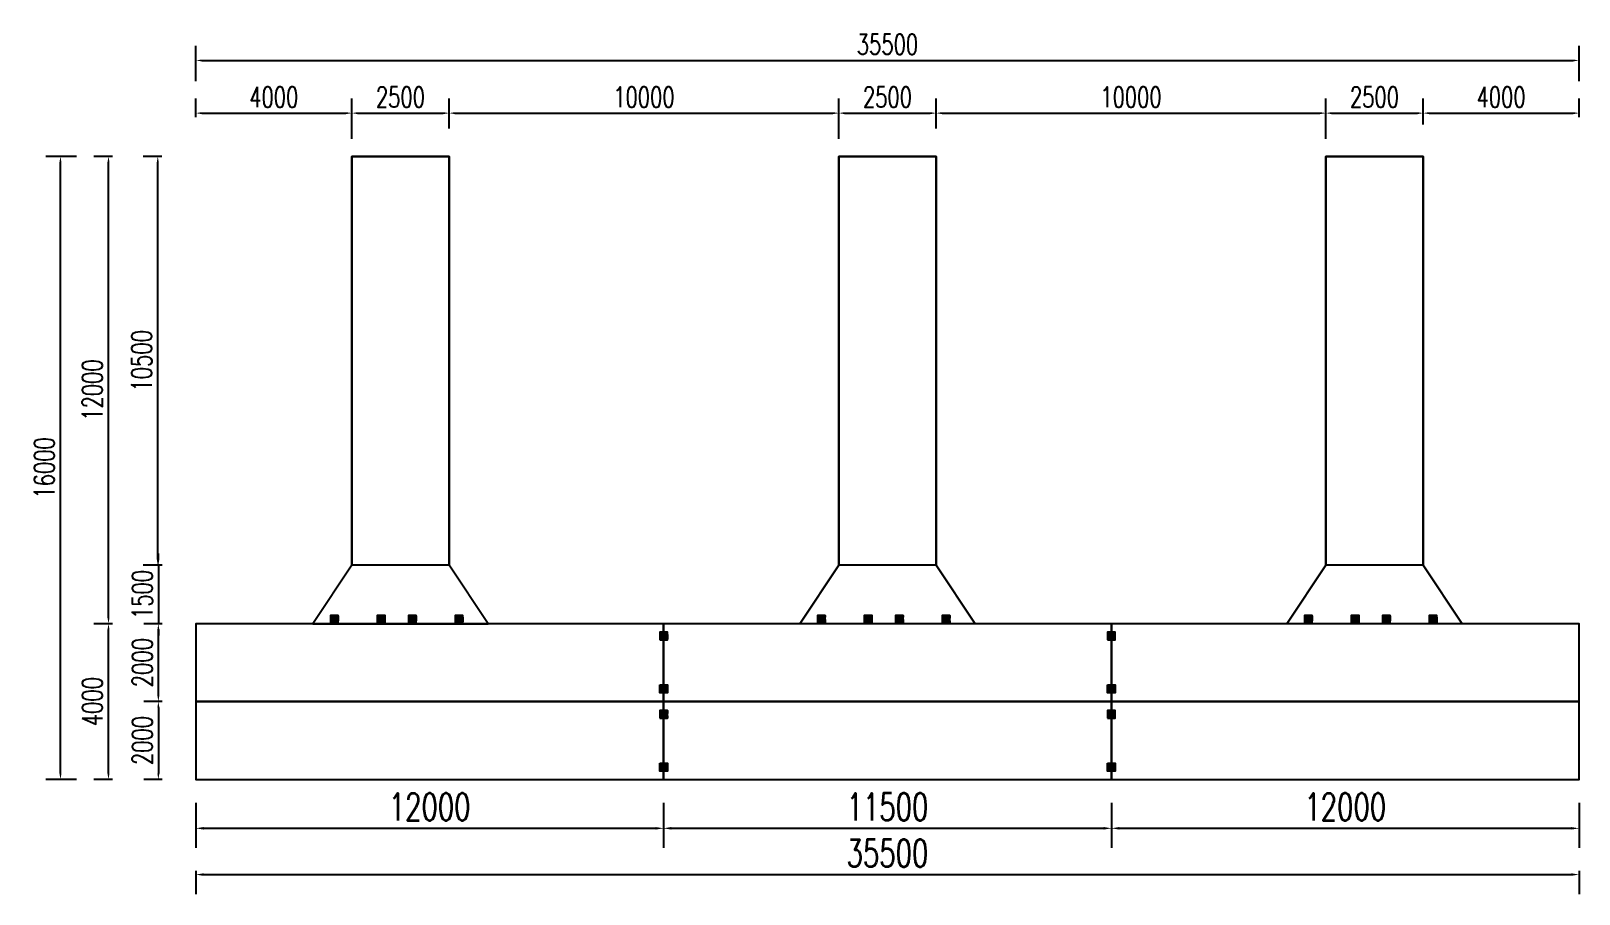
# Model space of a CAD drawing. Extents: x -18540 to 926017, y -610001 to -56924.
# Drawn here: x 172917 to 212650, y -232570 to -210408 of the extents above; entities that cross this region are included whole.
import ezdxf

# ---------------------------------------------------------------- set-up
doc = ezdxf.new("R2010")
doc.units = 0
doc.header["$LTSCALE"] = 10
doc.header["$MEASUREMENT"] = 0
for name, color, linetype in [('W-_ANTICOLLISION防撞措施', 6, 'Continuous'), ('W-ALUMINUM_FRAME铝架', 30, 'Continuous'), ('W-FLOAT_BOWL浮筒', 253, 'Continuous'), ('W-STEEL_FRAME钢架', 3, 'Continuous'), ('塑木板', 32, 'Continuous')]:
    doc.layers.add(name, color=color, linetype=linetype)
doc.styles.add('STANDARD_T3', font='simplex.shx', dxfattribs={"width": 0.7, "bigfont": 'gbcbig.shx'})
doc.dimstyles.new('W&&150', dxfattribs={"dimtxt": 525, "dimasz": 150, "dimexe": 375, "dimexo": 450, "dimgap": 150, "dimtad": 1, "dimdec": 0, "dimzin": 0, "dimdsep": 46, "dimtxsty": 'STANDARD_T3', "dimcen": 0.09, "dimclrd": 1, "dimclre": 1, "dimclrt": 7, "dimazin": 2, "dimtfac": 1, "dimtdec": 0, "dimtix": 1, "dimtmove": 2, "dimatfit": 3, "dimfxl": 100, "dimtolj": 1, "dimtzin": 0, "dimarcsym": 0})
doc.dimstyles.new('W&&200', dxfattribs={"dimtxt": 700, "dimasz": 200, "dimexe": 500, "dimexo": 600, "dimgap": 200, "dimtad": 1, "dimdec": 0, "dimzin": 0, "dimdsep": 46, "dimtxsty": 'STANDARD_T3', "dimcen": 0.09, "dimclrd": 1, "dimclre": 1, "dimclrt": 7, "dimazin": 2, "dimtfac": 1, "dimtdec": 0, "dimtix": 1, "dimtmove": 2, "dimatfit": 3, "dimfxl": 100, "dimtolj": 1, "dimtzin": 0, "dimarcsym": 0})

# ---------------------------------------------------------------- blocks, each defined once
blk = doc.blocks.new('*D1112')
at = {"layer": 'Defpoints', "color": 0, "transparency": 16777216}
for p in [(177150, -229628), (212650, -229628), (212650, -232070)]:
    blk.add_point(p, dxfattribs=at)
at = {"layer": 'W-ALUMINUM_FRAME铝架', "color": 1, "lineweight": -2, "transparency": 16777216}
for p, q in [((177150, -231970), (177150, -232570)), ((212650, -231970), (212650, -232570)), ((177350, -232070), (212450, -232070))]:
    blk.add_line(p, q, dxfattribs=at)
at = {"layer": 'W-ALUMINUM_FRAME铝架', "color": 1, "transparency": 16777216}
for points in [[(177350, -232037), (177350, -232103), (177150, -232070)], [(212450, -232037), (212450, -232103), (212650, -232070)]]:
    blk.add_solid(points, dxfattribs=at)
at = {"layer": 'W-ALUMINUM_FRAME铝架', "color": 7, "transparency": 16777216, "insert": (194900, -231520), "char_height": 700, "attachment_point": 5, "style": 'STANDARD_T3'}
blk.add_mtext('\\A1;35500', dxfattribs=at)
blk = doc.blocks.new('*D1118')
at = {"layer": 'Defpoints', "color": 0, "transparency": 16777216}
for p in [(176187, -225628), (177150, -225628), (177150, -227628)]:
    blk.add_point(p, dxfattribs=at)
at = {"layer": 'W-FLOAT_BOWL浮筒', "color": 1, "lineweight": -2, "transparency": 16777216}
for p, q in [((176287, -225628), (175812, -225628)), ((176187, -227478), (176187, -225778)), ((176287, -227628), (175812, -227628))]:
    blk.add_line(p, q, dxfattribs=at)
at = {"layer": 'W-FLOAT_BOWL浮筒', "color": 1, "transparency": 16777216}
for points in [[(176162, -225778), (176212, -225778), (176187, -225628)], [(176162, -227478), (176212, -227478), (176187, -227628)]]:
    blk.add_solid(points, dxfattribs=at)
at = {"layer": 'W-FLOAT_BOWL浮筒', "color": 7, "transparency": 16777216, "insert": (175774, -226628), "char_height": 525, "attachment_point": 5, "rotation": 90, "style": 'STANDARD_T3'}
blk.add_mtext('\\A1;2000', dxfattribs=at)
blk = doc.blocks.new('*D1113')
at = {"layer": 'Defpoints', "color": 0, "transparency": 16777216}
for p in [(181150, -212518), (181150, -213363), (177150, -225262)]:
    blk.add_point(p, dxfattribs=at)
at = {"layer": 'W-FLOAT_BOWL浮筒', "color": 1, "lineweight": -2, "transparency": 16777216}
for p, q in [((177150, -212618), (177150, -212143)), ((181150, -212618), (181150, -212143)), ((177300, -212518), (181000, -212518))]:
    blk.add_line(p, q, dxfattribs=at)
at = {"layer": 'W-FLOAT_BOWL浮筒', "color": 1, "transparency": 16777216}
for points in [[(177300, -212493), (177300, -212543), (177150, -212518)], [(181000, -212493), (181000, -212543), (181150, -212518)]]:
    blk.add_solid(points, dxfattribs=at)
at = {"layer": 'W-FLOAT_BOWL浮筒', "color": 7, "transparency": 16777216, "insert": (179150, -212106), "char_height": 525, "attachment_point": 5, "style": 'STANDARD_T3'}
blk.add_mtext('\\A1;4000', dxfattribs=at)
blk = doc.blocks.new('*D1114')
at = {"layer": 'Defpoints', "color": 0, "transparency": 16777216}
for p in [(193650, -212518), (193650, -212963), (183650, -213363)]:
    blk.add_point(p, dxfattribs=at)
at = {"layer": 'W-FLOAT_BOWL浮筒', "color": 1, "lineweight": -2, "transparency": 16777216}
for p, q in [((183650, -212913), (183650, -212143)), ((193650, -212513), (193650, -212143)), ((183800, -212518), (193500, -212518))]:
    blk.add_line(p, q, dxfattribs=at)
at = {"layer": 'W-FLOAT_BOWL浮筒', "color": 1, "transparency": 16777216}
for points in [[(183800, -212493), (183800, -212543), (183650, -212518)], [(193500, -212493), (193500, -212543), (193650, -212518)]]:
    blk.add_solid(points, dxfattribs=at)
at = {"layer": 'W-FLOAT_BOWL浮筒', "color": 7, "transparency": 16777216, "insert": (188650, -212106), "char_height": 525, "attachment_point": 5, "style": 'STANDARD_T3'}
blk.add_mtext('\\A1;10000', dxfattribs=at)
blk = doc.blocks.new('*D1115')
at = {"layer": 'Defpoints', "color": 0, "transparency": 16777216}
for p in [(206150, -212518), (196150, -213363), (206150, -213363)]:
    blk.add_point(p, dxfattribs=at)
at = {"layer": 'W-FLOAT_BOWL浮筒', "color": 1, "lineweight": -2, "transparency": 16777216}
for p, q in [((196150, -212913), (196150, -212143)), ((206150, -212913), (206150, -212143)), ((196300, -212518), (206000, -212518))]:
    blk.add_line(p, q, dxfattribs=at)
at = {"layer": 'W-FLOAT_BOWL浮筒', "color": 1, "transparency": 16777216}
for points in [[(196300, -212493), (196300, -212543), (196150, -212518)], [(206000, -212493), (206000, -212543), (206150, -212518)]]:
    blk.add_solid(points, dxfattribs=at)
at = {"layer": 'W-FLOAT_BOWL浮筒', "color": 7, "transparency": 16777216, "insert": (201150, -212106), "char_height": 525, "attachment_point": 5, "style": 'STANDARD_T3'}
blk.add_mtext('\\A1;10000', dxfattribs=at)
blk = doc.blocks.new('*D1116')
at = {"layer": 'Defpoints', "color": 0, "transparency": 16777216}
for p in [(212650, -212518), (208650, -213363), (212650, -225262)]:
    blk.add_point(p, dxfattribs=at)
at = {"layer": 'W-FLOAT_BOWL浮筒', "color": 1, "lineweight": -2, "transparency": 16777216}
for p, q in [((208650, -212618), (208650, -212143)), ((212650, -212618), (212650, -212143)), ((208800, -212518), (212500, -212518))]:
    blk.add_line(p, q, dxfattribs=at)
at = {"layer": 'W-FLOAT_BOWL浮筒', "color": 1, "transparency": 16777216}
for points in [[(208800, -212493), (208800, -212543), (208650, -212518)], [(212500, -212493), (212500, -212543), (212650, -212518)]]:
    blk.add_solid(points, dxfattribs=at)
at = {"layer": 'W-FLOAT_BOWL浮筒', "color": 7, "transparency": 16777216, "insert": (210650, -212106), "char_height": 525, "attachment_point": 5, "style": 'STANDARD_T3'}
blk.add_mtext('\\A1;4000', dxfattribs=at)
blk = doc.blocks.new('*D1119')
at = {"layer": 'Defpoints', "color": 0, "transparency": 16777216}
for p in [(183650, -212518), (183650, -213262), (181150, -213628)]:
    blk.add_point(p, dxfattribs=at)
at = {"layer": 'W-FLOAT_BOWL浮筒', "color": 1, "lineweight": -2, "transparency": 16777216}
for p, q in [((181150, -213178), (181150, -212143)), ((183650, -212812), (183650, -212143)), ((181300, -212518), (183500, -212518))]:
    blk.add_line(p, q, dxfattribs=at)
at = {"layer": 'W-FLOAT_BOWL浮筒', "color": 1, "transparency": 16777216}
for points in [[(181300, -212493), (181300, -212543), (181150, -212518)], [(183500, -212493), (183500, -212543), (183650, -212518)]]:
    blk.add_solid(points, dxfattribs=at)
at = {"layer": 'W-FLOAT_BOWL浮筒', "color": 7, "transparency": 16777216, "insert": (182400, -212106), "char_height": 525, "attachment_point": 5, "style": 'STANDARD_T3'}
blk.add_mtext('\\A1;2500', dxfattribs=at)
blk = doc.blocks.new('*D1120')
at = {"layer": 'Defpoints', "color": 0, "transparency": 16777216}
for p in [(196150, -212518), (196150, -213262), (193650, -213628)]:
    blk.add_point(p, dxfattribs=at)
at = {"layer": 'W-FLOAT_BOWL浮筒', "color": 1, "lineweight": -2, "transparency": 16777216}
for p, q in [((193650, -213178), (193650, -212143)), ((196150, -212812), (196150, -212143)), ((193800, -212518), (196000, -212518))]:
    blk.add_line(p, q, dxfattribs=at)
at = {"layer": 'W-FLOAT_BOWL浮筒', "color": 1, "transparency": 16777216}
for points in [[(193800, -212493), (193800, -212543), (193650, -212518)], [(196000, -212493), (196000, -212543), (196150, -212518)]]:
    blk.add_solid(points, dxfattribs=at)
at = {"layer": 'W-FLOAT_BOWL浮筒', "color": 7, "transparency": 16777216, "insert": (194900, -212106), "char_height": 525, "attachment_point": 5, "style": 'STANDARD_T3'}
blk.add_mtext('\\A1;2500', dxfattribs=at)
blk = doc.blocks.new('*D1121')
at = {"layer": 'Defpoints', "color": 0, "transparency": 16777216}
for p in [(208650, -212518), (208650, -213262), (206150, -213628)]:
    blk.add_point(p, dxfattribs=at)
at = {"layer": 'W-FLOAT_BOWL浮筒', "color": 1, "lineweight": -2, "transparency": 16777216}
for p, q in [((206150, -213178), (206150, -212143)), ((208650, -212812), (208650, -212143)), ((206300, -212518), (208500, -212518))]:
    blk.add_line(p, q, dxfattribs=at)
at = {"layer": 'W-FLOAT_BOWL浮筒', "color": 1, "transparency": 16777216}
for points in [[(206300, -212493), (206300, -212543), (206150, -212518)], [(208500, -212493), (208500, -212543), (208650, -212518)]]:
    blk.add_solid(points, dxfattribs=at)
at = {"layer": 'W-FLOAT_BOWL浮筒', "color": 7, "transparency": 16777216, "insert": (207400, -212106), "char_height": 525, "attachment_point": 5, "style": 'STANDARD_T3'}
blk.add_mtext('\\A1;2500', dxfattribs=at)
blk = doc.blocks.new('*D1117')
at = {"layer": 'Defpoints', "color": 0, "transparency": 16777216}
for p in [(176172, -213628), (181150, -213628), (181150, -224128)]:
    blk.add_point(p, dxfattribs=at)
at = {"layer": 'W-FLOAT_BOWL浮筒', "color": 1, "lineweight": -2, "transparency": 16777216}
for p, q in [((176272, -213628), (175797, -213628)), ((176172, -223978), (176172, -213778)), ((176272, -224128), (175797, -224128))]:
    blk.add_line(p, q, dxfattribs=at)
at = {"layer": 'W-FLOAT_BOWL浮筒', "color": 1, "transparency": 16777216}
for points in [[(176147, -213778), (176197, -213778), (176172, -213628)], [(176147, -223978), (176197, -223978), (176172, -224128)]]:
    blk.add_solid(points, dxfattribs=at)
at = {"layer": 'W-FLOAT_BOWL浮筒', "color": 7, "transparency": 16777216, "insert": (175759, -218878), "char_height": 525, "attachment_point": 5, "rotation": 90, "style": 'STANDARD_T3'}
blk.add_mtext('\\A1;10500', dxfattribs=at)
blk = doc.blocks.new('*D1122')
at = {"layer": 'Defpoints', "color": 0, "transparency": 16777216}
for p in [(177150, -227628), (176187, -229628), (177150, -229628)]:
    blk.add_point(p, dxfattribs=at)
at = {"layer": 'W-FLOAT_BOWL浮筒', "color": 1, "lineweight": -2, "transparency": 16777216}
for p, q in [((176287, -227628), (175812, -227628)), ((176187, -227778), (176187, -229478)), ((176287, -229628), (175812, -229628))]:
    blk.add_line(p, q, dxfattribs=at)
at = {"layer": 'W-FLOAT_BOWL浮筒', "color": 1, "transparency": 16777216}
for points in [[(176162, -227778), (176212, -227778), (176187, -227628)], [(176162, -229478), (176212, -229478), (176187, -229628)]]:
    blk.add_solid(points, dxfattribs=at)
at = {"layer": 'W-FLOAT_BOWL浮筒', "color": 7, "transparency": 16777216, "insert": (175774, -228628), "char_height": 525, "attachment_point": 5, "rotation": 90, "style": 'STANDARD_T3'}
blk.add_mtext('\\A1;2000', dxfattribs=at)
blk = doc.blocks.new('*D1123')
at = {"layer": 'Defpoints', "color": 0, "transparency": 16777216}
for p in [(174907, -225628), (176150, -225628), (177150, -229628)]:
    blk.add_point(p, dxfattribs=at)
at = {"layer": 'W-STEEL_FRAME钢架', "color": 1, "lineweight": -2, "transparency": 16777216}
for p, q in [((175007, -225628), (174532, -225628)), ((174907, -229478), (174907, -225778)), ((175007, -229628), (174532, -229628))]:
    blk.add_line(p, q, dxfattribs=at)
at = {"layer": 'W-STEEL_FRAME钢架', "color": 1, "transparency": 16777216}
for points in [[(174882, -225778), (174932, -225778), (174907, -225628)], [(174882, -229478), (174932, -229478), (174907, -229628)]]:
    blk.add_solid(points, dxfattribs=at)
at = {"layer": 'W-STEEL_FRAME钢架', "color": 7, "transparency": 16777216, "insert": (174494, -227628), "char_height": 525, "attachment_point": 5, "rotation": 90, "style": 'STANDARD_T3'}
blk.add_mtext('\\A1;4000', dxfattribs=at)
blk = doc.blocks.new('*D1124')
at = {"layer": 'Defpoints', "color": 0, "transparency": 16777216}
for p in [(177150, -229628), (189150, -229628), (189150, -230882)]:
    blk.add_point(p, dxfattribs=at)
at = {"layer": 'W-STEEL_FRAME钢架', "color": 1, "lineweight": -2, "transparency": 16777216}
for p, q in [((177150, -230228), (177150, -231382)), ((189150, -230228), (189150, -231382)), ((177350, -230882), (188950, -230882))]:
    blk.add_line(p, q, dxfattribs=at)
at = {"layer": 'W-STEEL_FRAME钢架', "color": 1, "transparency": 16777216}
for points in [[(177350, -230849), (177350, -230915), (177150, -230882)], [(188950, -230849), (188950, -230915), (189150, -230882)]]:
    blk.add_solid(points, dxfattribs=at)
at = {"layer": 'W-STEEL_FRAME钢架', "color": 7, "transparency": 16777216, "insert": (183150, -230332), "char_height": 700, "attachment_point": 5, "style": 'STANDARD_T3'}
blk.add_mtext('\\A1;12000', dxfattribs=at)
blk = doc.blocks.new('*D1125')
at = {"layer": 'Defpoints', "color": 0, "transparency": 16777216}
for p in [(189150, -229628), (200650, -229628), (200650, -230882)]:
    blk.add_point(p, dxfattribs=at)
at = {"layer": 'W-STEEL_FRAME钢架', "color": 1, "lineweight": -2, "transparency": 16777216}
for p, q in [((189150, -230228), (189150, -231382)), ((200650, -230228), (200650, -231382)), ((189350, -230882), (200450, -230882))]:
    blk.add_line(p, q, dxfattribs=at)
at = {"layer": 'W-STEEL_FRAME钢架', "color": 1, "transparency": 16777216}
for points in [[(189350, -230849), (189350, -230915), (189150, -230882)], [(200450, -230849), (200450, -230915), (200650, -230882)]]:
    blk.add_solid(points, dxfattribs=at)
at = {"layer": 'W-STEEL_FRAME钢架', "color": 7, "transparency": 16777216, "insert": (194900, -230332), "char_height": 700, "attachment_point": 5, "style": 'STANDARD_T3'}
blk.add_mtext('\\A1;11500', dxfattribs=at)
blk = doc.blocks.new('*D1126')
at = {"layer": 'Defpoints', "color": 0, "transparency": 16777216}
for p in [(200650, -229628), (212650, -229628), (212650, -230882)]:
    blk.add_point(p, dxfattribs=at)
at = {"layer": 'W-STEEL_FRAME钢架', "color": 1, "lineweight": -2, "transparency": 16777216}
for p, q in [((200650, -230228), (200650, -231382)), ((212650, -230228), (212650, -231382)), ((200850, -230882), (212450, -230882))]:
    blk.add_line(p, q, dxfattribs=at)
at = {"layer": 'W-STEEL_FRAME钢架', "color": 1, "transparency": 16777216}
for points in [[(200850, -230849), (200850, -230915), (200650, -230882)], [(212450, -230849), (212450, -230915), (212650, -230882)]]:
    blk.add_solid(points, dxfattribs=at)
at = {"layer": 'W-STEEL_FRAME钢架', "color": 7, "transparency": 16777216, "insert": (206650, -230332), "char_height": 700, "attachment_point": 5, "style": 'STANDARD_T3'}
blk.add_mtext('\\A1;12000', dxfattribs=at)
blk = doc.blocks.new('*D1127')
at = {"layer": 'Defpoints', "color": 0, "linetype": 'ByBlock', "transparency": 16777216}
for p in [(181150, -224128), (176187, -225628), (180150, -225628)]:
    blk.add_point(p, dxfattribs=at)
at = {"layer": 'W-_ANTICOLLISION防撞措施', "color": 1, "linetype": 'ByBlock', "lineweight": -2, "transparency": 16777216}
for p, q in [((176187, -223978), (176187, -223828)), ((176287, -224128), (175812, -224128)), ((176187, -224128), (176187, -225628)), ((176287, -225628), (175812, -225628)), ((176187, -225778), (176187, -225928))]:
    blk.add_line(p, q, dxfattribs=at)
at = {"layer": 'W-_ANTICOLLISION防撞措施', "color": 1, "linetype": 'ByBlock', "transparency": 16777216}
for points in [[(176162, -223978), (176212, -223978), (176187, -224128)], [(176162, -225778), (176212, -225778), (176187, -225628)]]:
    blk.add_solid(points, dxfattribs=at)
at = {"layer": 'W-_ANTICOLLISION防撞措施', "color": 7, "linetype": 'ByBlock', "transparency": 16777216, "insert": (175774, -224878), "char_height": 525, "attachment_point": 5, "rotation": 90, "style": 'STANDARD_T3'}
blk.add_mtext('\\A1;1500', dxfattribs=at)
blk = doc.blocks.new('*D1128')
at = {"layer": 'Defpoints', "color": 0, "linetype": 'ByBlock', "transparency": 16777216}
for p in [(174907, -213628), (181150, -213628), (176150, -225628)]:
    blk.add_point(p, dxfattribs=at)
at = {"layer": 'W-STEEL_FRAME钢架', "color": 1, "linetype": 'ByBlock', "lineweight": -2, "transparency": 16777216}
for p, q in [((175007, -213628), (174532, -213628)), ((174907, -225478), (174907, -213778)), ((175007, -225628), (174532, -225628))]:
    blk.add_line(p, q, dxfattribs=at)
at = {"layer": 'W-STEEL_FRAME钢架', "color": 1, "linetype": 'ByBlock', "transparency": 16777216}
for points in [[(174882, -213778), (174932, -213778), (174907, -213628)], [(174882, -225478), (174932, -225478), (174907, -225628)]]:
    blk.add_solid(points, dxfattribs=at)
at = {"layer": 'W-STEEL_FRAME钢架', "color": 7, "linetype": 'ByBlock', "transparency": 16777216, "insert": (174494, -219628), "char_height": 525, "attachment_point": 5, "rotation": 90, "style": 'STANDARD_T3'}
blk.add_mtext('\\A1;12000', dxfattribs=at)
blk = doc.blocks.new('*D2575')
at = {"layer": 'Defpoints', "color": 0, "transparency": 16777216}
for p in [(173674, -213628), (174532, -213628), (174532, -229628)]:
    blk.add_point(p, dxfattribs=at)
at = {"layer": 'W-FLOAT_BOWL浮筒', "color": 1, "lineweight": -2, "transparency": 16777216}
for p, q in [((174082, -213628), (173299, -213628)), ((173674, -229478), (173674, -213778)), ((174082, -229628), (173299, -229628))]:
    blk.add_line(p, q, dxfattribs=at)
at = {"layer": 'W-FLOAT_BOWL浮筒', "color": 1, "transparency": 16777216}
for points in [[(173649, -213778), (173699, -213778), (173674, -213628)], [(173649, -229478), (173699, -229478), (173674, -229628)]]:
    blk.add_solid(points, dxfattribs=at)
at = {"layer": 'W-FLOAT_BOWL浮筒', "color": 7, "transparency": 16777216, "insert": (173262, -221628), "char_height": 525, "attachment_point": 5, "rotation": 90, "style": 'STANDARD_T3'}
blk.add_mtext('\\A1;16000', dxfattribs=at)
blk = doc.blocks.new('*D2576')
at = {"layer": 'Defpoints', "color": 0, "transparency": 16777216}
for p in [(212650, -211165), (177150, -212143), (212650, -212143)]:
    blk.add_point(p, dxfattribs=at)
at = {"layer": 'W-FLOAT_BOWL浮筒', "color": 1, "lineweight": -2, "transparency": 16777216}
for p, q in [((177150, -211693), (177150, -210790)), ((212650, -211693), (212650, -210790)), ((177300, -211165), (212500, -211165))]:
    blk.add_line(p, q, dxfattribs=at)
at = {"layer": 'W-FLOAT_BOWL浮筒', "color": 1, "transparency": 16777216}
for points in [[(177300, -211140), (177300, -211190), (177150, -211165)], [(212500, -211140), (212500, -211190), (212650, -211165)]]:
    blk.add_solid(points, dxfattribs=at)
at = {"layer": 'W-FLOAT_BOWL浮筒', "color": 7, "transparency": 16777216, "insert": (194900, -210752), "char_height": 525, "attachment_point": 5, "style": 'STANDARD_T3'}
blk.add_mtext('\\A1;35500', dxfattribs=at)
blk = doc.blocks.new('01')
h = blk.add_hatch()
h.set_pattern_fill('HOUND', color=77, scale=5)
h.set_pattern_definition([(0, (0, 0), (31.75, 7.9375), [127, -63.5]), (90, (0, 0), (-7.9375, -31.75), [127, -63.5])])
h.paths.add_polyline_path([(50227, 12928), (50227, 12728), (50427, 12728), (50427, 12928)])
h.paths.add_polyline_path([(50382, 12893, -1), (50402, 12893, -1)], flags=16)
h.paths.add_polyline_path([(50252, 12893, -1), (50272, 12893, -1)], flags=16)
h.paths.add_polyline_path([(50402, 12763, -1), (50382, 12763, -1)], flags=16)
h.paths.add_polyline_path([(50272, 12763, -1), (50252, 12763, -1)], flags=16)
at = {"color": 251}
blk.add_lwpolyline([(50227, 12928), (50427, 12928), (50427, 12728), (50227, 12728)], close=True, dxfattribs=at)
at = {"color": 6}
for centre in [(50262, 12893), (50262, 12763), (50392, 12893), (50392, 12763)]:
    blk.add_circle(centre, 10, dxfattribs=at)

msp = doc.modelspace()

# ---------------------------------------------------------------- linework, layer by layer
at = {"layer": 'W-STEEL_FRAME钢架'}
for points in [[(183650.1, -213627.9), (181150.1, -213627.9), (181150.1, -224127.9), (180150.1, -225627.9), (177150.1, -225627.9), (177150.1, -229627.9), (212650.1, -229627.9), (212650.1, -225627.9), (209650.1, -225627.9), (208650.1, -224127.9), (208650.1, -213627.9), (206150.1, -213627.9), (206150.1, -224127.9), (205150.1, -225627.9), (197150.1, -225627.9), (196150.1, -224127.9), (196150.1, -213627.9), (193650.1, -213627.9), (193650.1, -224127.9), (192650.1, -225627.9), (184650.1, -225627.9), (183650.1, -224127.9)], [(181150.1, -224127.9), (181150.1, -213627.9), (183650.1, -213627.9), (183650.1, -224127.9)], [(192650.1, -225627.9), (193650.1, -224127.9), (193650.1, -213627.9), (196150.1, -213627.9), (196150.1, -224127.9), (197150.1, -225627.9)], [(193650.1, -224127.9), (193650.1, -213627.9), (196150.1, -213627.9), (196150.1, -224127.9)], [(205150.1, -225627.9), (206150.1, -224127.9), (206150.1, -213627.9), (208650.1, -213627.9), (208650.1, -224127.9), (209650.1, -225627.9)], [(206150.1, -224127.9), (206150.1, -213627.9), (208650.1, -213627.9), (208650.1, -224127.9)], [(180150.1, -225627.9), (184650.1, -225627.9), (183650.1, -224127.9), (181150.1, -224127.9)], [(177150.1, -227627.9), (189150.1, -227627.9), (189150.1, -225627.9), (177150.1, -225627.9)], [(189150.1, -227627.9), (200650.1, -227627.9), (200650.1, -225627.9), (189150.1, -225627.9)], [(200650.1, -227627.9), (212650.1, -227627.9), (212650.1, -225627.9), (200650.1, -225627.9)], [(177150.1, -229627.9), (189150.1, -229627.9), (189150.1, -227627.9), (177150.1, -227627.9)], [(189150.1, -229627.9), (200650.1, -229627.9), (200650.1, -227627.9), (189150.1, -227627.9)], [(200650.1, -229627.9), (212650.1, -229627.9), (212650.1, -227627.9), (200650.1, -227627.9)]]:
    msp.add_lwpolyline(points, close=True, dxfattribs=at)
at = {"layer": '塑木板', "color": 6}
for points in [[(180804.6, -225530.9), (180604.6, -225530.9), (180604.6, -225620.9), (180804.6, -225620.9)], [(182004.6, -225530.9), (181804.6, -225530.9), (181804.6, -225620.9), (182004.6, -225620.9)], [(182804.6, -225530.9), (182604.6, -225530.9), (182604.6, -225620.9), (182804.6, -225620.9)], [(184004.6, -225530.9), (183804.6, -225530.9), (183804.6, -225620.9), (184004.6, -225620.9)], [(193304.6, -225530.9), (193104.6, -225530.9), (193104.6, -225620.9), (193304.6, -225620.9)], [(194504.6, -225530.9), (194304.6, -225530.9), (194304.6, -225620.9), (194504.6, -225620.9)], [(195304.6, -225530.9), (195104.6, -225530.9), (195104.6, -225620.9), (195304.6, -225620.9)], [(196504.6, -225530.9), (196304.6, -225530.9), (196304.6, -225620.9), (196504.6, -225620.9)], [(205804.6, -225530.9), (205604.6, -225530.9), (205604.6, -225620.9), (205804.6, -225620.9)], [(207004.6, -225530.9), (206804.6, -225530.9), (206804.6, -225620.9), (207004.6, -225620.9)], [(207804.6, -225530.9), (207604.6, -225530.9), (207604.6, -225620.9), (207804.6, -225620.9)], [(209004.6, -225530.9), (208804.6, -225530.9), (208804.6, -225620.9), (209004.6, -225620.9)]]:
    msp.add_lwpolyline(points, close=True, dxfattribs=at)

# ---------------------------------------------------------------- block references
at = {"color": 4, "xscale": -1, "rotation": 180}
for p in [(130377.4, -212693.1), (131577.4, -212693.1), (132377.4, -212693.1), (133577.4, -212693.1), (142877.4, -212693.1), (144077.4, -212693.1), (144877.4, -212693.1), (146077.4, -212693.1), (155377.4, -212693.1), (156577.4, -212693.1), (157377.4, -212693.1), (158577.4, -212693.1), (138827.5, -213114.6), (150317.9, -213114.6), (138827.5, -215128.1), (150317.9, -215128.1)]:
    msp.add_blockref('01', p, dxfattribs=at)
at = {"color": 4}
for p in [(138827.5, -240127.8), (150317.9, -240127.8), (138827.5, -242141.3), (150317.9, -242141.3)]:
    msp.add_blockref('01', p, dxfattribs=at)

# ---------------------------------------------------------------- dimensions: what is measured, and where the dimension line sits
at = {"layer": 'W-_ANTICOLLISION防撞措施', "color": 0, "linetype": 'ByBlock'}
dim = msp.add_linear_dim(base=(176186.7, -225627.9), p1=(181150.1, -224127.9), p2=(180150.1, -225627.9), angle=90, dimstyle='W&&150', override={"dimfxlon": 1}, dxfattribs=at)
dim.commit()
dim.dimension.update_dxf_attribs({"geometry": '*D1127', "text_midpoint": (175774.2, -224877.9)})
at = {"layer": 'W-ALUMINUM_FRAME铝架'}
dim = msp.add_linear_dim(base=(212650.1, -232070.1), p1=(177150.1, -229627.9), p2=(212650.1, -229627.9), dimstyle='W&&200', override={"dimfxlon": 1}, dxfattribs=at)
dim.commit()
dim.dimension.update_dxf_attribs({"geometry": '*D1112', "text_midpoint": (194900.1, -231520.1)})
at = {"layer": 'W-FLOAT_BOWL浮筒'}
for base, p1, p2, picture, middle in [((212650.1, -211164.6), (177150.1, -212143.4), (212650.1, -212143.4), '*D2576', (194900.1, -210752.1)), ((183650.1, -212518.4), (181150.1, -213627.9), (183650.1, -213262), '*D1119', (182400.1, -212105.9)), ((193650.1, -212518.4), (183650.1, -213363.3), (193650.1, -212963.3), '*D1114', (188650.1, -212105.9)), ((196150.1, -212518.4), (193650.1, -213627.9), (196150.1, -213262), '*D1120', (194900.1, -212105.9)), ((206150.1, -212518.4), (196150.1, -213363.3), (206150.1, -213363.3), '*D1115', (201150.1, -212105.9)), ((208650.1, -212518.4), (206150.1, -213627.9), (208650.1, -213262), '*D1121', (207400.1, -212105.9))]:
    dim = msp.add_linear_dim(base=base, p1=p1, p2=p2, dimstyle='W&&150', dxfattribs=at)
    dim.commit()
    dim.dimension.update_dxf_attribs({"geometry": picture, "text_midpoint": middle})
for base, p1, p2, picture, middle in [((181150.1, -212518.4), (177150.1, -225262), (181150.1, -213363.3), '*D1113', (179150.1, -212105.9)), ((212650.1, -212518.4), (208650.1, -213363.3), (212650.1, -225262), '*D1116', (210650.1, -212105.9))]:
    dim = msp.add_linear_dim(base=base, p1=p1, p2=p2, dimstyle='W&&150', override={"dimfxlon": 1}, dxfattribs=at)
    dim.commit()
    dim.dimension.update_dxf_attribs({"geometry": picture, "text_midpoint": middle})
dim = msp.add_linear_dim(base=(173674.2, -213627.9), p1=(174531.7, -229627.9), p2=(174531.7, -213627.9), angle=90, dimstyle='W&&150', dxfattribs=at)
dim.commit()
dim.dimension.update_dxf_attribs({"geometry": '*D2575', "text_midpoint": (173261.7, -221627.9)})
for base, p1, p2, picture, middle in [((176171.6, -213627.9), (181150.1, -224127.9), (181150.1, -213627.9), '*D1117', (175759.1, -218877.9)), ((176186.7, -225627.9), (177150.1, -227627.9), (177150.1, -225627.9), '*D1118', (175774.2, -226627.9)), ((176186.7, -229627.9), (177150.1, -227627.9), (177150.1, -229627.9), '*D1122', (175774.2, -228627.9))]:
    dim = msp.add_linear_dim(base=base, p1=p1, p2=p2, angle=90, dimstyle='W&&150', override={"dimfxlon": 1}, dxfattribs=at)
    dim.commit()
    dim.dimension.update_dxf_attribs({"geometry": picture, "text_midpoint": middle})
at = {"layer": 'W-STEEL_FRAME钢架', "color": 0, "linetype": 'ByBlock'}
dim = msp.add_linear_dim(base=(174906.7, -213627.9), p1=(176150.1, -225627.9), p2=(181150.1, -213627.9), angle=90, dimstyle='W&&150', override={"dimfxlon": 1}, dxfattribs=at)
dim.commit()
dim.dimension.update_dxf_attribs({"geometry": '*D1128', "text_midpoint": (174494.2, -219627.9)})
at = {"layer": 'W-STEEL_FRAME钢架'}
dim = msp.add_linear_dim(base=(174906.7, -225627.9), p1=(177150.1, -229627.9), p2=(176150.1, -225627.9), angle=90, dimstyle='W&&150', override={"dimfxlon": 1}, dxfattribs=at)
dim.commit()
dim.dimension.update_dxf_attribs({"geometry": '*D1123', "text_midpoint": (174494.2, -227627.9)})
for base, p1, p2, picture, middle in [((189150.1, -230882), (177150.1, -229627.9), (189150.1, -229627.9), '*D1124', (183150.1, -230332)), ((200650.1, -230882), (189150.1, -229627.9), (200650.1, -229627.9), '*D1125', (194900.1, -230332)), ((212650.1, -230882), (200650.1, -229627.9), (212650.1, -229627.9), '*D1126', (206650.1, -230332))]:
    dim = msp.add_linear_dim(base=base, p1=p1, p2=p2, dimstyle='W&&200', dxfattribs=at)
    dim.commit()
    dim.dimension.update_dxf_attribs({"geometry": picture, "text_midpoint": middle})

doc.saveas('drawing.dxf')
